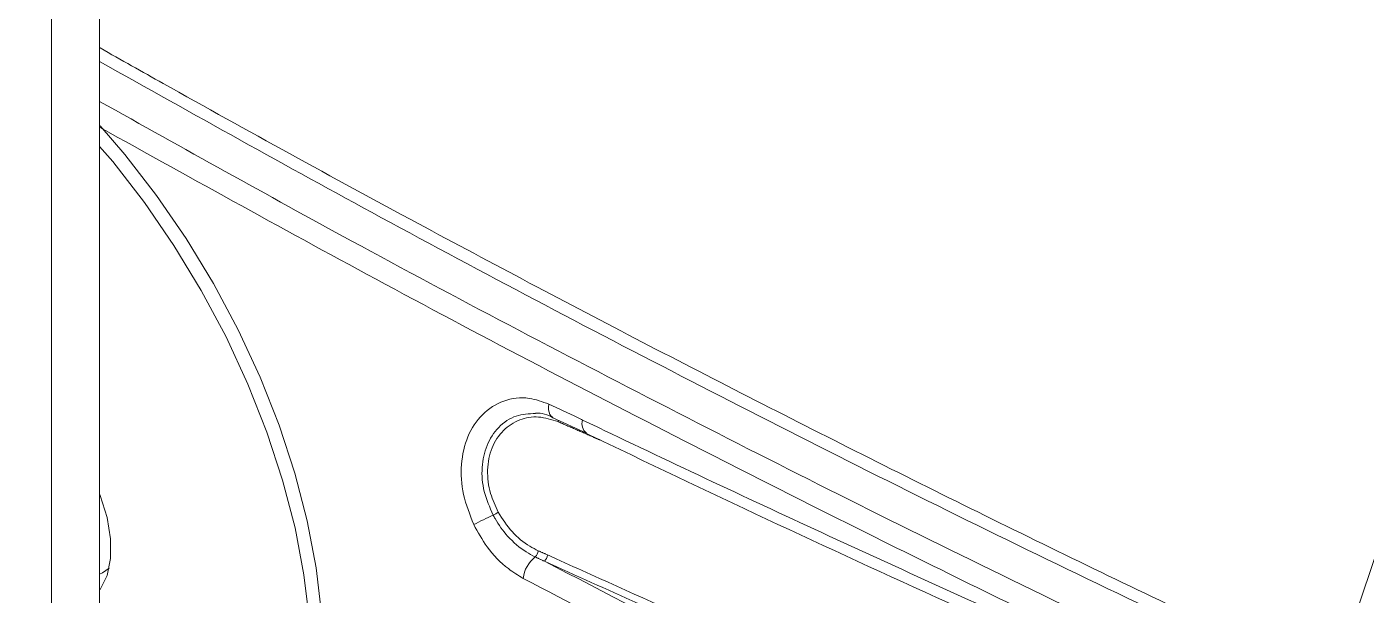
# Model space of a CAD drawing. Extents: x 11 to 120, y 2 to 94.
# Drawn here: x 86.88 to 90.583, y 13.147 to 14.717 of the extents above; entities that cross this region are included whole.
import ezdxf

# ---------------------------------------------------------------- set-up
doc = ezdxf.new("R2010")
doc.units = 0
doc.header["$MEASUREMENT"] = 0
doc.linetypes.add('SLD-Solid', pattern=[0])
doc.layers.add('OBJECT', color=7, linetype='CONTINUOUS')

msp = doc.modelspace()

# ---------------------------------------------------------------- linework, layer by layer
at = {"layer": 'OBJECT', "color": 7, "linetype": 'SLD-Solid', "lineweight": 15}
for p, q in [((87.0812, 12.6849), (87.0812, 20.0114)), ((86.9482, 12.6081), (86.9482, 19.9346)), ((88.3344, 13.6368), (88.4271, 13.594)), ((87.0812, 13.1605), (87.0812, 13.4253))]:
    msp.add_line(p, q, dxfattribs=at)
at = {"layer": 'OBJECT', "color": 7, "linetype": 'SLD-Solid', "lineweight": 15, "flags": 128}
for points in [[(90.4986, 12.9019), (90.5523, 13.0884), (90.615, 13.2754), (90.6865, 13.4622), (90.7664, 13.648), (90.8544, 13.8317), (90.95, 14.0126), (91.0528, 14.1899), (91.1623, 14.3627), (91.278, 14.5302), (91.3994, 14.6917), (91.5259, 14.8463), (91.657, 14.9934), (91.7919, 15.1323), (91.9301, 15.2624), (92.071, 15.3829), (92.2138, 15.4935), (92.358, 15.5935)], [(87.3892, 12.2881), (87.3962, 12.2923), (87.4646, 12.3415), (87.5252, 12.4024), (87.5776, 12.4745), (87.621, 12.557), (87.6553, 12.6492), (87.68, 12.7502), (87.6949, 12.8591), (87.6999, 12.9749), (87.6949, 13.0964), (87.68, 13.2225), (87.6553, 13.3521), (87.621, 13.4839), (87.5776, 13.6166), (87.5252, 13.7491), (87.4646, 13.88), (87.3962, 14.0082), (87.3207, 14.1324), (87.2387, 14.2515), (87.1512, 14.3644), (87.0826, 14.444)], [(85.7555, 13.3253), (85.8053, 13.2252), (85.8766, 13.0984), (85.9546, 12.976), (86.0388, 12.8592), (86.1283, 12.749), (86.2223, 12.6465), (86.3199, 12.5527), (86.4202, 12.4684), (86.5223, 12.3945), (86.6251, 12.3316), (86.7277, 12.2803), (86.8292, 12.2412), (86.9285, 12.2145), (87.0249, 12.2005), (87.1172, 12.1994), (87.2048, 12.2111), (87.2867, 12.2356), (87.3623, 12.2727), (87.4307, 12.3219), (87.4913, 12.3828), (87.5436, 12.4549), (87.5871, 12.5374), (87.6214, 12.6296), (87.6461, 12.7306), (87.661, 12.8396), (87.666, 12.9553), (87.661, 13.0768), (87.6461, 13.2029), (87.6214, 13.3325), (87.5871, 13.4643), (87.5436, 13.597), (87.4913, 13.7295), (87.4307, 13.8604), (87.3623, 13.9886), (87.2867, 14.1128), (87.2048, 14.2319), (87.1172, 14.3448), (87.0812, 14.3866)], [(88.3233, 13.6747), (88.3224, 13.6665), (88.3226, 13.6588), (88.3238, 13.652), (88.3261, 13.6462), (88.3293, 13.6417), (88.3334, 13.6384), (88.3349, 13.6377)], [(88.3485, 13.6262), (88.3487, 13.6285), (88.3487, 13.6304)], [(87.0812, 13.1611), (87.0826, 13.1625), (87.1017, 13.201), (87.1114, 13.2483), (87.1114, 13.3025), (87.1017, 13.3612), (87.0826, 13.4217), (87.0812, 13.4247)], [(87.0812, 13.2046), (87.0893, 13.208), (87.1072, 13.221)]]:
    msp.add_lwpolyline(points, dxfattribs=at)
at = {"layer": 'OBJECT', "color": 7, "linetype": 'SLD-Solid', "lineweight": 15}
for centre, radius, start, end in [((88.291, 13.5713), 0.0785, 56.4843, 93.5681), ((88.4472, 13.6196), 0.0325, 160.101, 231.6504), ((109.1827, 56.6125), 47.764, 244.24347, 246.89052), ((88.455, 12.8521), 0.5898, 117.4121, 118.9982), ((81.4813, 27.0651), 15.2426, 295.8003, 296.02426), ((88.2667, 13.2724), 0.0275, 312.9481, 353.7306), ((88.3406, 13.1825), 0.089, 128.3263, 173.2408), ((88.2927, 13.2608), 0.0273, 311.7697, 353.7033)]:
    msp.add_arc(centre, radius, start, end, dxfattribs=at)
for points, knots in [([(87.0812, 14.6596), (87.0817, 14.6594), (87.14, 14.6263), (87.4308, 14.4627), (87.9275, 14.19), (88.5796, 13.8452), (89.2093, 13.524), (89.848, 13.2087), (90.2817, 13.0042), (90.4986, 12.9019)], [0, 0, 0, 0, 0.000431, 0.053488, 0.265723, 0.449152, 0.632636, 0.81629, 1, 1, 1, 1]), ([(90.4813, 12.8732), (90.183, 13.0143), (89.5863, 13.2966), (88.7133, 13.7368), (87.8756, 14.177), (87.3393, 14.477), (87.0812, 14.6213)], [0, 0, 0, 0, 0.254295, 0.50874, 0.763631, 1, 1, 1, 1]), ([(87.0812, 14.5112), (87.3125, 14.3819), (87.8275, 14.0942), (88.65, 13.6629), (89.5423, 13.2135), (90.1533, 12.9251), (90.4588, 12.7808)], [0, 0, 0, 0, 0.21349, 0.475298, 0.737571, 1, 1, 1, 1]), ([(90.4282, 12.7287), (90.4007, 12.7415), (90.263, 12.8055), (89.9069, 12.9734), (89.3645, 13.236), (88.6473, 13.5963), (87.8824, 13.9955), (87.3428, 14.2947), (87.0807, 14.4401)], [0, 0, 0, 0, 0.023753, 0.118768, 0.308802, 0.498894, 0.756579, 1, 1, 1, 1]), ([(88.1154, 13.342), (88.1045, 13.3695), (88.0827, 13.4246), (88.0781, 13.5103), (88.0959, 13.5878), (88.137, 13.65), (88.1967, 13.6879), (88.2627, 13.6966), (88.3051, 13.6813), (88.3233, 13.6747)], [0, 0, 0, 0, 0.142439, 0.28529, 0.431186, 0.580958, 0.733779, 0.886153, 1, 1, 1, 1]), ([(88.3233, 13.6747), (88.3498, 13.6623), (88.3809, 13.6478), (88.412, 13.6329), (88.4166, 13.6307)], [0, 0, 0, 0, 0.852454, 1, 1, 1, 1]), ([(88.169, 13.368), (88.1596, 13.3896), (88.1408, 13.4328), (88.1357, 13.5008), (88.1493, 13.5631), (88.1824, 13.6132), (88.2297, 13.6462), (88.268, 13.6481), (88.2863, 13.649)], [0, 0, 0, 0, 0.162515, 0.325203, 0.491071, 0.662468, 0.839263, 1, 1, 1, 1]), ([(88.3485, 13.6262), (88.3304, 13.6319), (88.2941, 13.6434), (88.2407, 13.6338), (88.195, 13.6046), (88.1629, 13.5558), (88.1507, 13.4941), (88.1579, 13.4308), (88.1755, 13.3928), (88.1834, 13.3757)], [0, 0, 0, 0, 0.140577, 0.28254, 0.431128, 0.583516, 0.734564, 0.880523, 1, 1, 1, 1]), ([(88.4166, 13.6307), (88.4432, 13.618), (88.5758, 13.5545), (88.9226, 13.3905), (89.462, 13.1423), (90.0004, 12.9029), (90.3239, 12.7636), (90.426, 12.7196)], [0, 0, 0, 0, 0.040495, 0.202477, 0.526502, 0.850526, 1, 1, 1, 1]), ([(88.1834, 13.3757), (88.1954, 13.3571), (88.2195, 13.3197), (88.2607, 13.2862), (88.2861, 13.2734), (88.294, 13.2694)], [0, 0, 0, 0, 0.407207, 0.815573, 1, 1, 1, 1]), ([(88.2523, 13.193), (88.2384, 13.2014), (88.2027, 13.223), (88.1531, 13.274), (88.1271, 13.3209), (88.1154, 13.342)], [0, 0, 0, 0, 0.257997, 0.666581, 1, 1, 1, 1]), ([(88.2854, 13.2523), (88.2771, 13.2567), (88.2501, 13.2707), (88.2103, 13.3055), (88.1821, 13.3439), (88.1708, 13.3647), (88.169, 13.368)], [0, 0, 0, 0, 0.18435, 0.592456, 0.935104, 1, 1, 1, 1]), ([(88.3109, 13.2405), (88.6478, 13.0659), (89.3219, 12.7165), (90.0189, 12.3836), (90.3675, 12.2171)], [0, 0, 0, 0, 0.499822, 1, 1, 1, 1]), ([(88.3198, 13.2578), (88.3278, 13.2542), (88.3677, 13.2362), (88.5352, 13.1606), (89.2174, 12.8527), (89.8677, 12.5592), (90.3904, 12.3232)], [0, 0, 0, 0, 0.011559, 0.057797, 0.242748, 1, 1, 1, 1]), ([(90.3352, 12.1556), (90.3077, 12.1685), (90.1704, 12.2333), (89.815, 12.4031), (89.2736, 12.6683), (88.7173, 12.9498), (88.3794, 13.1265), (88.2523, 13.193)], [0, 0, 0, 0, 0.038714, 0.19357, 0.503334, 0.813098, 1, 1, 1, 1])]:
    msp.add_open_spline(points, degree=3, knots=knots, dxfattribs=at)
for points in [[(88.4466, 13.5834), (88.3485, 13.6262)], [(88.467, 13.5746), (88.4466, 13.5834)], [(88.294, 13.2694), (88.3198, 13.2578)], [(88.3109, 13.2405), (88.2854, 13.2523)], [(90.3814, 12.3059), (88.3109, 13.2405)]]:
    msp.add_open_spline(points, degree=1, dxfattribs=at)

doc.saveas('drawing.dxf')
